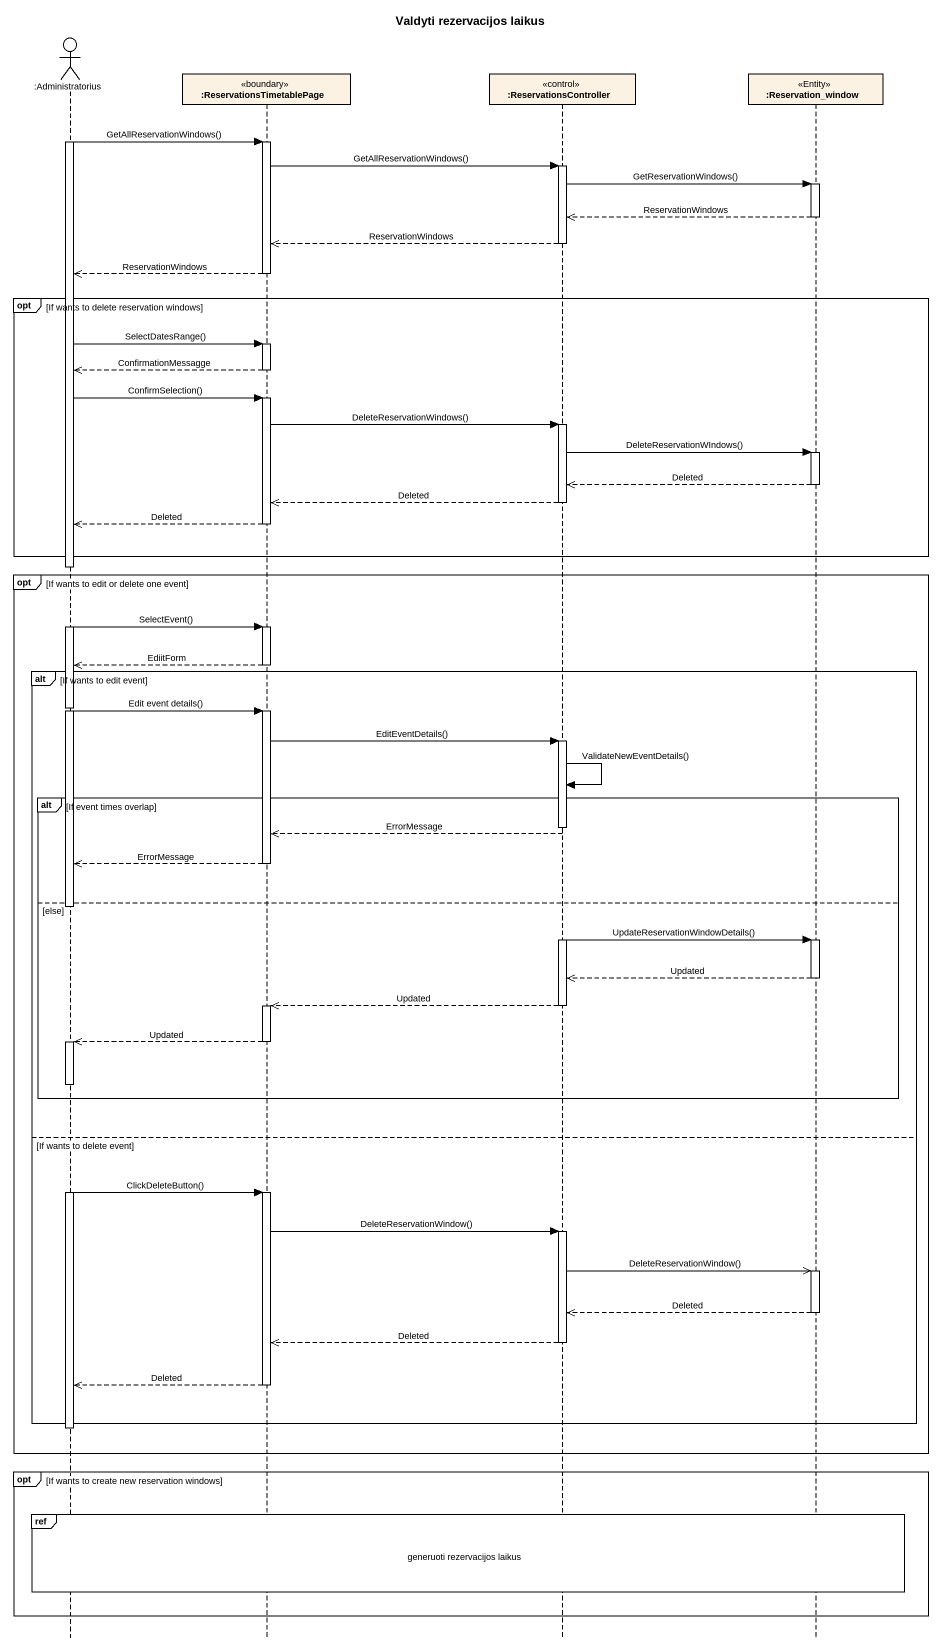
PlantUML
@startuml
title Valdyti rezervacijos laikus
hide footbox
actor ":Administratorius" as Administratorius
participant ":ReservationsTimetablePage" as ReservationsTimetablePage <<boundary>>
participant ":ReservationsController" as ReservationsController <<control>>
participant ":Reservation_window" as Reservation_window <<Entity>>

activate Administratorius
Administratorius -> ReservationsTimetablePage : GetAllReservationWindows()
activate ReservationsTimetablePage
ReservationsTimetablePage -> ReservationsController : GetAllReservationWindows()
activate ReservationsController
ReservationsController -> Reservation_window : GetReservationWindows()
activate Reservation_window
Reservation_window -->> ReservationsController : ReservationWindows
deactivate Reservation_window
ReservationsController -->> ReservationsTimetablePage : ReservationWindows
deactivate ReservationsController
ReservationsTimetablePage -->> Administratorius : ReservationWindows
deactivate ReservationsTimetablePage
opt If wants to delete reservation windows
  Administratorius -> ReservationsTimetablePage : SelectDatesRange()
  activate ReservationsTimetablePage
  ReservationsTimetablePage -->> Administratorius : ConfirmationMessagge
  deactivate ReservationsTimetablePage
  Administratorius -> ReservationsTimetablePage : ConfirmSelection()
  activate ReservationsTimetablePage
  ReservationsTimetablePage -> ReservationsController : DeleteReservationWindows()
  activate ReservationsController
  ReservationsController -> Reservation_window : DeleteReservationWIndows()
  activate Reservation_window
  Reservation_window -->> ReservationsController : Deleted
  deactivate Reservation_window
  ReservationsController -->> ReservationsTimetablePage : Deleted
  deactivate ReservationsController
  ReservationsTimetablePage -->> Administratorius : Deleted
  deactivate ReservationsTimetablePage
end
opt If wants to edit or delete one event
  Administratorius -> ReservationsTimetablePage : SelectEvent()
  activate ReservationsTimetablePage
  ReservationsTimetablePage -->> Administratorius : EdiitForm
  deactivate ReservationsTimetablePage
  alt If wants to edit event
    Administratorius -> ReservationsTimetablePage : Edit event details()
    activate ReservationsTimetablePage
    ReservationsTimetablePage -> ReservationsController : EditEventDetails()
    activate ReservationsController
    ReservationsController -> ReservationsController : ValidateNewEventDetails()
    alt If event times overlap
      deactivate ReservationsController
      ReservationsController -->> ReservationsTimetablePage : ErrorMessage
      ReservationsTimetablePage -->> Administratorius : ErrorMessage
      deactivate ReservationsTimetablePage
    else else
      deactivate Administratorius
      activate ReservationsController
      ReservationsController -> Reservation_window : UpdateReservationWindowDetails()
      activate Reservation_window
      Reservation_window -->> ReservationsController : Updated
      deactivate Reservation_window
      ReservationsController -->> ReservationsTimetablePage : Updated
      deactivate ReservationsController
      activate ReservationsTimetablePage
      ReservationsTimetablePage -->> Administratorius : Updated
      deactivate ReservationsTimetablePage
      activate Administratorius
    end
  else If wants to delete event
    Administratorius -> ReservationsTimetablePage : ClickDeleteButton()
    activate ReservationsTimetablePage
    ReservationsTimetablePage -> ReservationsController : DeleteReservationWindow()
    activate ReservationsController
    ReservationsController ->> Reservation_window : DeleteReservationWindow()
    activate Reservation_window
    Reservation_window -->> ReservationsController : Deleted
    deactivate Reservation_window
    ReservationsController -->> ReservationsTimetablePage : Deleted
    deactivate ReservationsController
    ReservationsTimetablePage -->> Administratorius : Deleted
    deactivate ReservationsTimetablePage
  end
  deactivate Administratorius
end
opt If wants to create new reservation windows
  ref over Administratorius, ReservationsTimetablePage, ReservationsController, Reservation_window : generuoti rezervacijos laikus
end
@enduml
